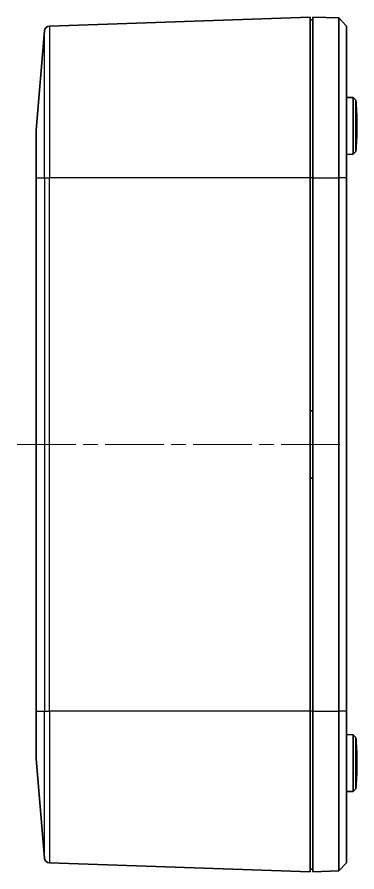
# Model space of a CAD drawing. Header units: millimetres. Extents: x 29 to 4761, y 16 to 859.
# Drawn here: x 1281.6 to 1347.2, y 385.5 to 550.5 of the extents above; entities that cross this region are included whole.
import ezdxf

# ---------------------------------------------------------------- set-up
doc = ezdxf.new("R2010")
doc.units = ezdxf.units.MM
doc.header["$LTSCALE"] = 2
doc.linetypes.add('CHAIN', pattern=[0.3543, 0.2362, -0.0295, 0.0591, -0.0295])
doc.layers.add('Centerline (ISO)', color=7, linetype='Continuous', lineweight=18, true_color=0x80ffff)
doc.layers.add('Visible (ISO)', color=7, linetype='Continuous', lineweight=35)
doc.layers.add('Visible Narrow (ISO)', color=7, linetype='Continuous', lineweight=25)

msp = doc.modelspace()

# ---------------------------------------------------------------- linework, layer by layer
at = {"layer": 'Centerline (ISO)', "linetype": 'CHAIN', "ltscale": 23.990969}
msp.add_line((1281.58, 468.01), (1344.99, 468.01), dxfattribs=at)
at = {"layer": 'Visible (ISO)'}
for p, q in [((1338.24, 550.51), (1287.83, 548.75)), ((1338.24, 519.51), (1338.24, 550.51)), ((1338.74, 550.01), (1338.24, 550.01)), ((1338.74, 519.51), (1338.74, 550.51)), ((1338.74, 550.51), (1343.74, 550.34)), ((1345.24, 548.79), (1343.74, 550.34)), ((1343.74, 519.51), (1343.74, 550.34)), ((1285.24, 528.66), (1286.87, 547.84)), ((1345.24, 548.79), (1345.24, 519.51)), ((1346.54, 534.99), (1345.24, 535.01)), ((1346.54, 524.04), (1346.54, 534.99)), ((1347.04, 534.48), (1346.54, 534.99)), ((1347.04, 534.48), (1347.04, 524.54)), ((1347.25, 529.04), (1347.25, 529.99)), ((1285.24, 519.51), (1285.24, 528.66)), ((1346.54, 524.04), (1345.24, 524.01)), ((1347.04, 524.54), (1346.54, 524.04)), ((1285.24, 519.51), (1285.24, 416.51)), ((1338.24, 519.51), (1338.24, 416.51)), ((1338.74, 519.51), (1338.74, 416.51)), ((1343.74, 519.51), (1343.74, 416.51)), ((1345.24, 416.51), (1345.24, 519.51)), ((1338.24, 474.51), (1338.74, 474.51)), ((1338.74, 461.51), (1338.24, 461.51)), ((1285.24, 407.36), (1285.24, 416.51)), ((1338.24, 385.51), (1338.24, 416.51)), ((1338.74, 385.51), (1338.74, 416.51)), ((1343.74, 385.69), (1343.74, 416.51)), ((1345.24, 416.51), (1345.24, 387.24)), ((1346.54, 411.99), (1345.24, 412.01)), ((1346.54, 401.04), (1346.54, 411.99)), ((1347.04, 411.48), (1346.54, 411.99)), ((1347.04, 411.48), (1347.04, 401.54)), ((1285.24, 407.36), (1286.87, 388.19)), ((1347.25, 406.04), (1347.25, 406.99)), ((1346.54, 401.04), (1345.24, 401.01)), ((1347.04, 401.54), (1346.54, 401.04)), ((1338.24, 385.51), (1287.83, 387.27)), ((1345.24, 387.24), (1343.74, 385.69)), ((1338.74, 386.01), (1338.24, 386.01)), ((1338.74, 385.51), (1343.74, 385.69))]:
    msp.add_line(p, q, dxfattribs=at)
for centre, radius, start, end in [((1287.86, 547.75), 1, 92, 175.1588), ((1297.22, 529.99), 50.02, 0, 5.1542), ((1297.22, 529.04), 50.02, 354.8458, 0), ((1297.22, 406.99), 50.02, 0, 5.1542), ((1297.22, 406.04), 50.02, 354.8458, 0), ((1287.86, 388.27), 1, 184.8412, 268)]:
    msp.add_arc(centre, radius, start, end, dxfattribs=at)
at = {"layer": 'Visible Narrow (ISO)'}
for p, q in [((1286.87, 519.51), (1286.87, 547.84)), ((1287.83, 548.75), (1287.83, 519.51)), ((1285.24, 519.51), (1286.87, 519.51)), ((1286.87, 519.51), (1287.83, 519.51)), ((1286.87, 519.51), (1286.87, 416.51)), ((1287.83, 416.51), (1287.83, 519.51)), ((1338.24, 519.51), (1287.83, 519.51)), ((1338.74, 519.51), (1338.24, 519.51)), ((1338.74, 519.51), (1343.74, 519.51)), ((1345.24, 519.51), (1343.74, 519.51)), ((1285.24, 416.51), (1286.87, 416.51)), ((1286.87, 388.19), (1286.87, 416.51)), ((1286.87, 416.51), (1287.83, 416.51)), ((1287.83, 416.51), (1287.83, 387.27)), ((1338.24, 416.51), (1287.83, 416.51)), ((1338.74, 416.51), (1338.24, 416.51)), ((1338.74, 416.51), (1343.74, 416.51)), ((1345.24, 416.51), (1343.74, 416.51))]:
    msp.add_line(p, q, dxfattribs=at)

doc.saveas('drawing.dxf')
